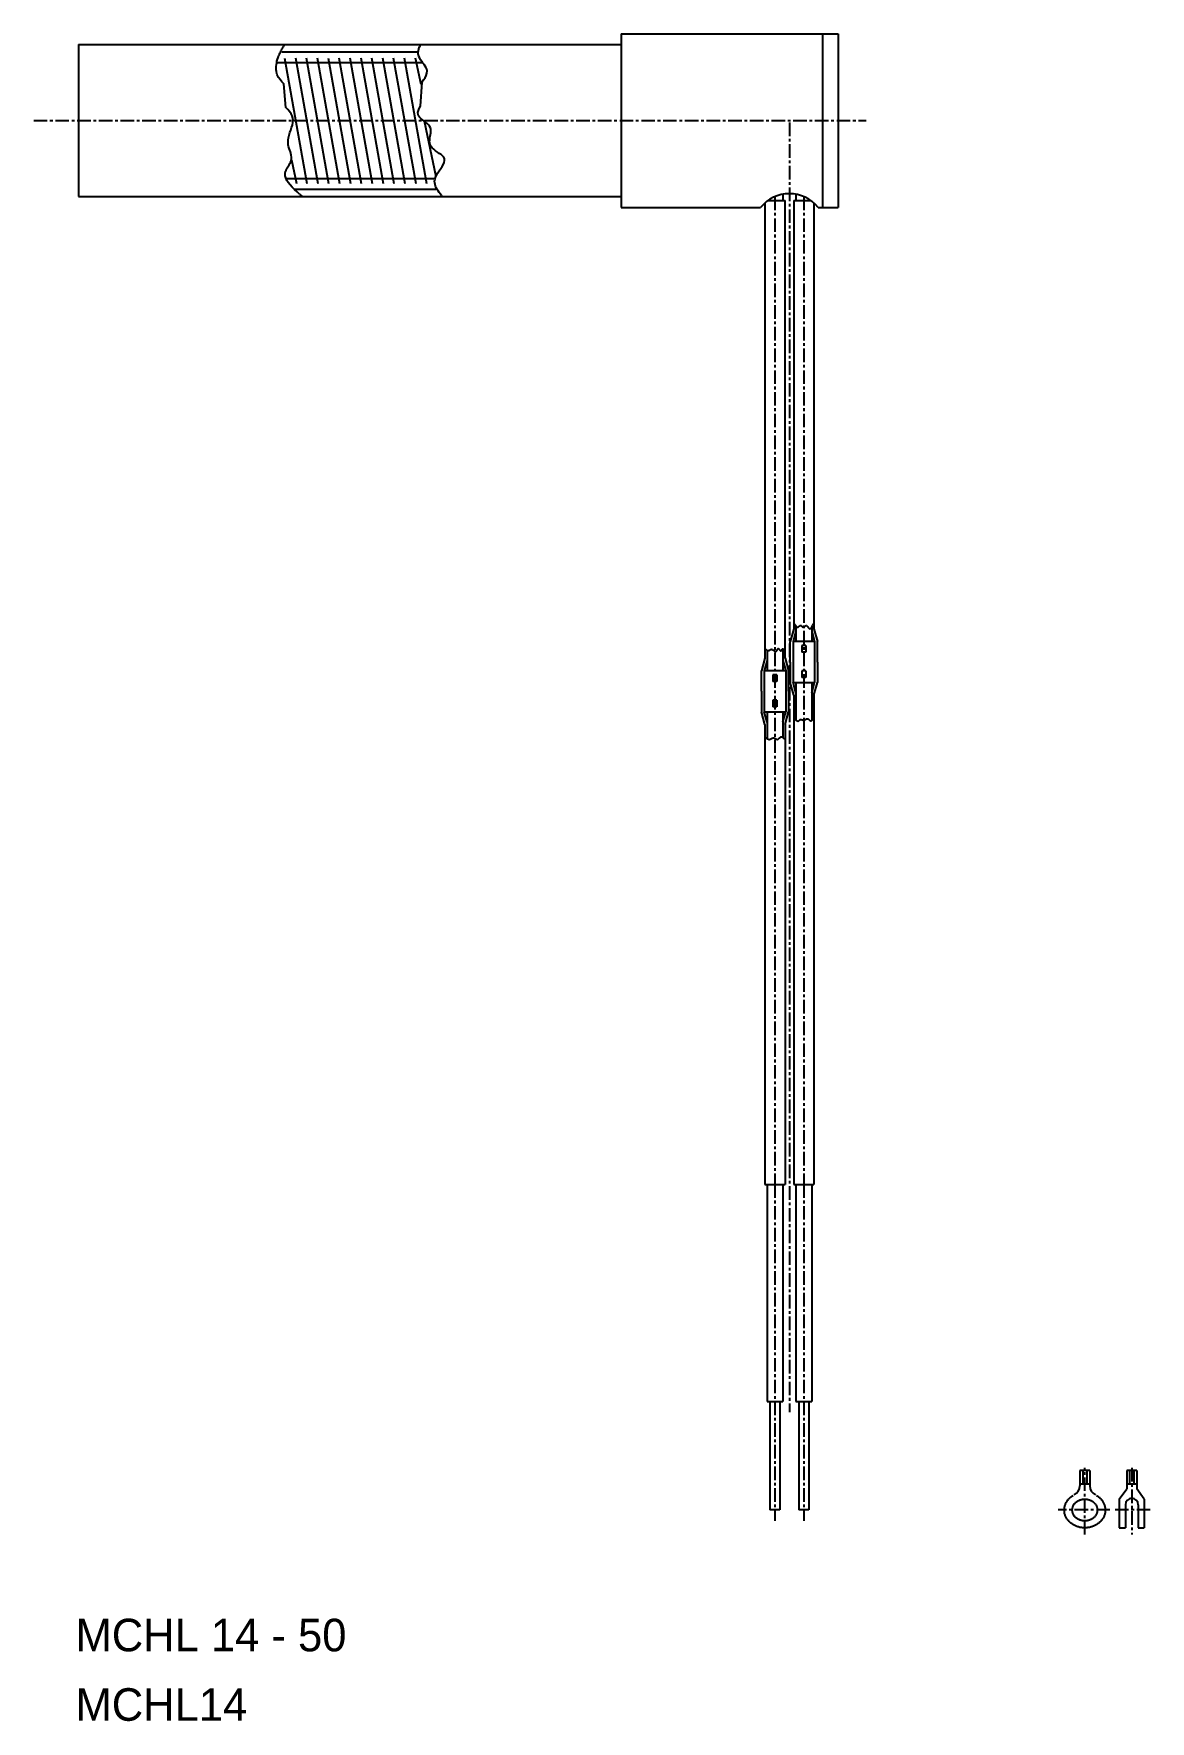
# Model space of a CAD drawing. Extents: x 2 to 105, y 4 to 159.
import ezdxf

# ---------------------------------------------------------------- set-up
doc = ezdxf.new("R2010")
doc.units = 0
doc.linetypes.add('CENTER', pattern=[2, 1.25, -0.25, 0.25, -0.25])
doc.layers.get('0').update_dxf_attribs({"linetype": 'CONTINUOUS'})
doc.layers.add('CENTER', color=1, linetype='CENTER')

msp = doc.modelspace()

# ---------------------------------------------------------------- linework, layer by layer
at = {"color": 7, "linetype": 'CONTINUOUS'}
for p, q in [((56.59, 159.02), (76.59, 159.02)), ((56.59, 159.02), (56.59, 144.32)), ((56.59, 159.02), (56.59, 158.73)), ((56.59, 159.02), (56.59, 158.88)), ((56.59, 158.88), (56.59, 143.02)), ((75.14, 159.02), (75.14, 143.02)), ((76.59, 159.02), (76.59, 143.02)), ((6.59, 158.02), (56.59, 158.02)), ((6.59, 158.02), (6.59, 144.02)), ((6.59, 144.02), (56.59, 144.02)), ((56.59, 144.32), (56.59, 144)), ((56.59, 144), (56.59, 143.02)), ((69.85, 143.43), (69.85, 101.49)), ((70.16, 143.67), (71.7, 143.67)), ((71.5, 144.22), (71.5, 143.67)), ((71.7, 101.49), (71.7, 143.67)), ((72.51, 143.67), (72.51, 104.19)), ((72.51, 143.67), (74.05, 143.67)), ((72.71, 144.22), (72.71, 143.67)), ((74.36, 143.43), (74.36, 104.19)), ((56.59, 143.02), (69.45, 143.02)), ((74.76, 143.02), (76.59, 143.02)), ((72.51, 104.19), (72.18, 103.03)), ((74.36, 104.19), (74.69, 103.03)), ((72.18, 101.14), (72.18, 103.03)), ((74.69, 101.14), (74.69, 103.03)), ((69.85, 101.49), (69.52, 100.33)), ((71.7, 101.49), (72.03, 100.33)), ((72.18, 101.14), (72.18, 99.24)), ((74.69, 101.14), (74.69, 99.24)), ((69.52, 98.44), (69.52, 100.33)), ((72.03, 98.44), (72.03, 100.33)), ((69.52, 98.44), (69.52, 96.54)), ((72.03, 98.44), (72.03, 96.54)), ((72.51, 98.08), (72.18, 99.24)), ((72.51, 98.08), (72.51, 53.02)), ((74.36, 98.08), (74.69, 99.24)), ((74.36, 98.08), (74.36, 53.02)), ((69.85, 95.39), (69.52, 96.54)), ((71.7, 95.39), (72.03, 96.54)), ((69.85, 95.39), (69.85, 53.02)), ((71.7, 95.39), (71.7, 53.02)), ((69.85, 53.02), (71.7, 53.02)), ((70.05, 53.02), (70.05, 33.02)), ((71.5, 53.02), (71.5, 33.02)), ((72.51, 53.02), (74.36, 53.02)), ((72.71, 53.02), (72.71, 33.02)), ((74.16, 53.02), (74.16, 33.02)), ((70.05, 33.02), (71.5, 33.02)), ((70.31, 33.02), (70.31, 23.02)), ((71.23, 33.02), (71.23, 23.02)), ((72.71, 33.02), (74.16, 33.02)), ((72.97, 33.02), (72.97, 23.02)), ((73.89, 33.02), (73.89, 23.02)), ((98.87, 26.67), (98.87, 25.24)), ((99.78, 26.67), (98.87, 26.67)), ((99.13, 26.67), (99.13, 25.44)), ((99.52, 26.67), (99.52, 25.44)), ((99.78, 26.67), (99.78, 25.24)), ((104.12, 26.67), (103.2, 26.67)), ((103.2, 26.67), (103.2, 24.97)), ((103.46, 26.67), (103.46, 25.44)), ((103.85, 26.67), (103.85, 25.44)), ((104.12, 26.67), (104.12, 24.97)), ((98.86, 25.44), (99.78, 25.44)), ((102.5, 24.02), (103.2, 24.97)), ((103.2, 25.44), (104.12, 25.44)), ((104.81, 24.02), (104.12, 24.97)), ((102.5, 24.02), (102.5, 21.38)), ((103.07, 23.51), (103.07, 21.38)), ((104.24, 23.51), (104.24, 21.38)), ((104.81, 24.02), (104.81, 21.38)), ((71.23, 23.02), (70.31, 23.02)), ((73.89, 23.02), (72.97, 23.02)), ((102.5, 21.38), (103.07, 21.38)), ((104.24, 21.38), (104.81, 21.38))]:
    msp.add_line(p, q, dxfattribs=at)
at = {"color": 3, "linetype": 'CONTINUOUS'}
for p, q in [((25.34, 157.34), (37.9, 157.34)), ((25.54, 158.02), (25.44, 157.81)), ((38.06, 158.02), (38, 157.81)), ((24.85, 156.36), (38.31, 156.36)), ((25.58, 156.77), (27.63, 145.21)), ((26.58, 156.81), (28.63, 145.21)), ((27.58, 156.81), (29.63, 145.21)), ((28.59, 156.81), (30.64, 145.21)), ((29.6, 156.76), (31.64, 145.21)), ((30.59, 156.81), (32.64, 145.21)), ((31.59, 156.81), (33.64, 145.21)), ((32.6, 156.81), (34.65, 145.21)), ((33.6, 156.81), (35.65, 145.21)), ((34.6, 156.8), (36.65, 145.21)), ((35.6, 156.81), (37.66, 145.21)), ((36.61, 156.81), (38.66, 145.21)), ((37.61, 156.81), (38.13, 154.37)), ((38.43, 150.99), (39.52, 145.86)), ((26.21, 147.41), (26.68, 145.21)), ((25.71, 145.68), (39.45, 145.68)), ((26.51, 144.7), (39.63, 144.7)), ((39.63, 144.7), (39.64, 144.7)), ((26.96, 144.24), (27.21, 144.02)), ((40.04, 144.11), (40.1, 144.02)), ((72.51, 104.73), (72.65, 104.54)), ((72.71, 104.45), (72.71, 103.02)), ((74.16, 104.36), (74.16, 103.02)), ((74.36, 104.68), (74.24, 104.51)), ((72.71, 103.98), (72.44, 103.02)), ((72.44, 103.02), (72.44, 99.26)), ((73.43, 103.02), (72.44, 103.02)), ((73.43, 102.66), (73.25, 102.66)), ((73.25, 102.66), (73.25, 102.04)), ((74.43, 103.02), (73.43, 103.02)), ((73.61, 102.66), (73.43, 102.66)), ((73.61, 102.66), (73.61, 102.04)), ((74.16, 103.98), (74.43, 103.02)), ((74.43, 103.02), (74.43, 99.26)), ((70.05, 101.28), (69.78, 100.32)), ((69.85, 102.36), (69.89, 102.33)), ((70.05, 102.22), (70.05, 100.32)), ((71.5, 102.34), (71.5, 100.32)), ((71.5, 101.28), (71.77, 100.32)), ((71.62, 102.26), (71.7, 102.19)), ((73.43, 102.04), (73.25, 102.04)), ((73.61, 102.04), (73.43, 102.04)), ((69.78, 100.32), (69.78, 96.56)), ((70.77, 100.32), (69.78, 100.32)), ((70.77, 99.96), (70.59, 99.96)), ((70.59, 99.96), (70.59, 99.34)), ((71.77, 100.32), (70.77, 100.32)), ((70.95, 99.96), (70.77, 99.96)), ((70.95, 99.96), (70.95, 99.34)), ((71.77, 100.32), (71.77, 96.56)), ((73.25, 100.33), (73.25, 99.71)), ((73.43, 100.33), (73.25, 100.33)), ((73.43, 99.71), (73.25, 99.71)), ((73.61, 100.33), (73.43, 100.33)), ((73.61, 99.71), (73.43, 99.71)), ((73.61, 100.33), (73.61, 99.71)), ((70.77, 99.34), (70.59, 99.34)), ((70.95, 99.34), (70.77, 99.34)), ((72.71, 98.3), (72.44, 99.26)), ((72.44, 99.26), (74.43, 99.26)), ((72.71, 99.26), (72.71, 95.78)), ((74.16, 98.3), (74.43, 99.26)), ((74.16, 99.26), (74.16, 95.75)), ((69.78, 96.56), (71.77, 96.56)), ((70.05, 95.6), (69.78, 96.56)), ((70.05, 96.56), (70.05, 94.08)), ((70.59, 97.63), (70.59, 97.01)), ((70.77, 97.63), (70.59, 97.63)), ((70.77, 97.01), (70.59, 97.01)), ((70.95, 97.63), (70.77, 97.63)), ((70.95, 97.01), (70.77, 97.01)), ((70.95, 97.63), (70.95, 97.01)), ((71.5, 95.6), (71.77, 96.56)), ((71.5, 96.56), (71.5, 94.19)), ((72.51, 95.94), (72.62, 95.84)), ((74.36, 95.97), (74.28, 95.88)), ((69.85, 94.22), (69.93, 94.16)), ((71.6, 94.1), (71.7, 94.01))]:
    msp.add_line(p, q, dxfattribs=at)
at = {"color": 3, "linetype": 'CONTINUOUS', "flags": 128}
for points in [[(26.96, 144.24), (26.73, 144.45), (26.5, 144.66), (26.29, 144.87), (26.09, 145.09), (25.92, 145.3), (25.79, 145.51), (25.68, 145.73), (25.63, 145.94), (25.62, 146.15), (25.67, 146.37), (25.71, 146.46), (25.76, 146.56), (25.82, 146.66), (25.88, 146.76), (25.95, 146.85), (26.01, 146.95), (26.07, 147.05), (26.12, 147.15), (26.17, 147.26), (26.2, 147.36), (26.22, 147.51), (26.22, 147.66), (26.2, 147.82), (26.16, 147.98), (26.11, 148.14), (26.06, 148.3), (26, 148.46), (25.95, 148.63), (25.92, 148.79), (25.9, 148.96), (25.9, 149.2), (25.93, 149.44), (25.99, 149.68), (26.07, 149.91), (26.15, 150.15), (26.23, 150.38), (26.3, 150.61), (26.35, 150.83), (26.37, 151.04), (26.35, 151.24), (26.29, 151.45), (26.18, 151.65), (26.04, 151.84), (25.87, 152.03), (25.69, 152.21), (25.51, 154.4), (25.33, 154.59), (25.16, 154.79), (25.02, 155), (24.91, 155.22), (24.85, 155.37), (24.82, 155.53), (24.8, 155.69), (24.79, 155.85), (24.8, 156.01), (24.82, 156.18), (24.85, 156.34), (24.88, 156.5), (24.93, 156.67), (24.98, 156.82), (25.02, 156.93), (25.06, 157.03), (25.1, 157.13), (25.15, 157.23), (25.19, 157.33), (25.24, 157.43), (25.29, 157.52), (25.34, 157.62), (25.39, 157.72), (25.44, 157.81)], [(40.04, 144.11), (39.93, 144.26), (39.83, 144.4), (39.73, 144.54), (39.64, 144.68), (39.56, 144.83), (39.5, 144.97), (39.45, 145.12), (39.42, 145.27), (39.41, 145.41), (39.42, 145.56), (39.48, 145.77), (39.58, 145.98), (39.7, 146.19), (39.84, 146.39), (39.98, 146.6), (40.11, 146.79), (40.22, 146.99), (40.3, 147.17), (40.33, 147.34), (40.31, 147.51), (40.25, 147.64), (40.14, 147.77), (40, 147.89), (39.84, 148), (39.67, 148.12), (39.5, 148.24), (39.34, 148.37), (39.19, 148.5), (39.07, 148.65), (38.99, 148.8), (38.95, 148.95), (38.94, 149.1), (38.95, 149.25), (38.98, 149.41), (39, 149.57), (39.03, 149.74), (39.06, 149.9), (39.07, 150.05), (39.05, 150.2), (39.02, 150.35), (38.94, 150.49), (38.84, 150.63), (38.71, 150.75), (38.57, 150.87), (38.42, 150.99), (38.28, 151.1), (38.14, 151.22), (38.02, 151.33), (37.93, 151.45), (37.88, 151.58), (37.86, 151.76), (37.91, 151.94), (37.99, 152.14), (38.11, 152.34), (38.25, 154.55), (38.39, 154.76), (38.52, 154.97), (38.62, 155.18), (38.69, 155.38), (38.71, 155.59), (38.68, 155.74), (38.62, 155.89), (38.54, 156.03), (38.44, 156.18), (38.33, 156.32), (38.22, 156.46), (38.12, 156.61), (38.03, 156.76), (37.95, 156.91), (37.91, 157.07), (37.9, 157.14), (37.89, 157.21), (37.9, 157.28), (37.9, 157.36), (37.91, 157.43), (37.93, 157.51), (37.94, 157.58), (37.96, 157.66), (37.98, 157.73), (38, 157.81)], [(72.65, 104.54), (72.67, 104.51), (72.69, 104.48), (72.71, 104.45), (72.73, 104.42), (72.76, 104.4), (72.78, 104.38), (72.8, 104.36), (72.82, 104.35), (72.85, 104.35), (72.87, 104.35), (72.9, 104.36), (72.92, 104.37), (72.95, 104.39), (72.97, 104.42), (73, 104.44), (73.03, 104.46), (73.05, 104.48), (73.08, 104.5), (73.1, 104.51), (73.13, 104.51), (73.15, 104.5), (73.18, 104.49), (73.2, 104.47), (73.22, 104.45), (73.25, 104.43), (73.27, 104.41), (73.29, 104.39), (73.32, 104.37), (73.34, 104.36), (73.37, 104.35), (73.39, 104.35), (73.42, 104.36), (73.45, 104.38), (73.48, 104.4), (73.51, 104.42), (73.54, 104.44), (73.57, 104.46), (73.59, 104.48), (73.62, 104.49), (73.65, 104.5), (73.68, 104.49), (73.71, 104.47), (73.75, 104.45), (73.78, 104.41), (73.81, 104.37), (73.84, 104.33), (73.87, 104.3), (73.89, 104.26), (73.92, 104.23), (73.95, 104.22), (73.98, 104.21), (74.01, 104.21), (74.04, 104.23), (74.07, 104.25), (74.1, 104.28), (74.13, 104.32), (74.16, 104.36), (74.19, 104.41), (74.21, 104.46), (74.24, 104.51)], [(69.89, 102.33), (69.92, 102.31), (69.95, 102.28), (69.99, 102.26), (70.02, 102.24), (70.05, 102.22), (70.08, 102.21), (70.11, 102.2), (70.14, 102.19), (70.17, 102.19), (70.21, 102.2), (70.23, 102.2), (70.25, 102.22), (70.27, 102.23), (70.3, 102.24), (70.32, 102.26), (70.34, 102.27), (70.37, 102.29), (70.39, 102.3), (70.42, 102.3), (70.44, 102.31), (70.49, 102.3), (70.54, 102.29), (70.59, 102.26), (70.64, 102.23), (70.69, 102.2), (70.74, 102.17), (70.79, 102.14), (70.83, 102.13), (70.88, 102.13), (70.91, 102.15), (70.93, 102.17), (70.95, 102.19), (70.97, 102.22), (70.98, 102.25), (71, 102.28), (71.02, 102.31), (71.03, 102.33), (71.05, 102.35), (71.06, 102.37), (71.08, 102.37), (71.1, 102.36), (71.13, 102.35), (71.15, 102.32), (71.17, 102.29), (71.2, 102.26), (71.22, 102.23), (71.25, 102.2), (71.27, 102.18), (71.3, 102.17), (71.32, 102.17), (71.34, 102.17), (71.35, 102.19), (71.37, 102.21), (71.38, 102.23), (71.4, 102.25), (71.41, 102.27), (71.43, 102.29), (71.44, 102.31), (71.46, 102.33), (71.48, 102.34), (71.49, 102.34), (71.5, 102.34), (71.52, 102.33), (71.53, 102.33), (71.55, 102.32), (71.56, 102.31), (71.58, 102.3), (71.59, 102.29), (71.61, 102.27), (71.62, 102.26)], [(72.62, 95.84), (72.66, 95.82), (72.69, 95.79), (72.72, 95.77), (72.75, 95.75), (72.78, 95.73), (72.81, 95.72), (72.84, 95.71), (72.87, 95.7), (72.9, 95.7), (72.93, 95.71), (72.95, 95.72), (72.97, 95.73), (72.99, 95.75), (73.01, 95.76), (73.03, 95.78), (73.05, 95.8), (73.08, 95.81), (73.1, 95.83), (73.12, 95.84), (73.14, 95.84), (73.17, 95.85), (73.2, 95.84), (73.23, 95.83), (73.26, 95.82), (73.29, 95.81), (73.32, 95.8), (73.35, 95.78), (73.38, 95.77), (73.42, 95.77), (73.45, 95.77), (73.48, 95.77), (73.51, 95.78), (73.54, 95.8), (73.57, 95.82), (73.6, 95.84), (73.63, 95.86), (73.66, 95.88), (73.69, 95.9), (73.72, 95.91), (73.75, 95.91), (73.78, 95.91), (73.82, 95.89), (73.85, 95.87), (73.88, 95.84), (73.92, 95.82), (73.95, 95.79), (73.98, 95.76), (74.01, 95.74), (74.04, 95.73), (74.08, 95.72), (74.1, 95.72), (74.12, 95.73), (74.14, 95.74), (74.16, 95.75), (74.18, 95.77), (74.2, 95.79), (74.22, 95.81), (74.24, 95.83), (74.26, 95.85), (74.28, 95.88)], [(69.93, 94.16), (69.96, 94.14), (70, 94.11), (70.03, 94.09), (70.07, 94.07), (70.1, 94.05), (70.13, 94.03), (70.17, 94.02), (70.2, 94.01), (70.24, 94), (70.27, 94.01), (70.31, 94.02), (70.34, 94.03), (70.38, 94.05), (70.42, 94.07), (70.46, 94.1), (70.5, 94.12), (70.54, 94.14), (70.58, 94.16), (70.61, 94.16), (70.65, 94.16), (70.69, 94.16), (70.73, 94.14), (70.77, 94.12), (70.8, 94.1), (70.84, 94.07), (70.88, 94.05), (70.91, 94.03), (70.95, 94.01), (70.98, 94.01), (71.01, 94.01), (71.05, 94.02), (71.08, 94.04), (71.11, 94.06), (71.14, 94.09), (71.17, 94.13), (71.2, 94.16), (71.24, 94.19), (71.27, 94.22), (71.3, 94.24), (71.33, 94.25), (71.36, 94.26), (71.38, 94.25), (71.41, 94.25), (71.44, 94.23), (71.46, 94.22), (71.49, 94.2), (71.52, 94.17), (71.55, 94.15), (71.57, 94.12), (71.6, 94.1)]]:
    msp.add_lwpolyline(points, dxfattribs=at)
at = {"color": 7, "linetype": 'CONTINUOUS'}
for points in [[(100.41, 24.36, 0), (100.47, 24.32, 0), (100.53, 24.28, 0), (100.59, 24.24, 0), (100.64, 24.19, 0), (100.69, 24.15, 0), (100.74, 24.1, 0), (100.79, 24.05, 0), (100.84, 24, 0), (100.88, 23.95, 0), (100.92, 23.89, 0), (100.96, 23.84, 0), (100.99, 23.78, 0), (101.03, 23.72, 0), (101.06, 23.66, 0), (101.08, 23.6, 0), (101.11, 23.54, 0), (101.13, 23.48, 0), (101.15, 23.42, 0), (101.17, 23.35, 0), (101.18, 23.29, 0), (101.19, 23.23, 0), (101.2, 23.16, 0), (101.21, 23.1, 0), (101.21, 23.03, 0), (101.21, 22.97, 0), (101.2, 22.9, 0), (101.2, 22.84, 0), (101.19, 22.77, 0), (101.17, 22.71, 0), (101.16, 22.65, 0), (101.14, 22.58, 0), (101.12, 22.52, 0), (101.1, 22.46, 0), (101.07, 22.4, 0), (101.04, 22.34, 0), (101.01, 22.28, 0), (100.97, 22.22, 0), (100.94, 22.17, 0), (100.9, 22.11, 0), (100.85, 22.06, 0), (100.81, 22.01, 0), (100.76, 21.96, 0), (100.71, 21.91, 0), (100.66, 21.86, 0), (100.61, 21.82, 0), (100.55, 21.77, 0), (100.5, 21.73, 0), (100.44, 21.69, 0), (100.38, 21.65, 0), (100.31, 21.62, 0), (100.25, 21.59, 0), (100.18, 21.56, 0), (100.12, 21.53, 0), (100.05, 21.5, 0), (99.98, 21.48, 0), (99.91, 21.46, 0), (99.84, 21.44, 0), (99.77, 21.42, 0), (99.69, 21.41, 0), (99.62, 21.4, 0), (99.55, 21.39, 0), (99.47, 21.38, 0), (99.4, 21.38, 0), (99.32, 21.38, 0), (99.25, 21.38, 0), (99.18, 21.38, 0), (99.1, 21.39, 0), (99.03, 21.4, 0), (98.96, 21.41, 0), (98.88, 21.42, 0), (98.81, 21.44, 0), (98.74, 21.46, 0), (98.67, 21.48, 0), (98.6, 21.5, 0), (98.53, 21.53, 0), (98.47, 21.56, 0), (98.4, 21.59, 0), (98.34, 21.62, 0), (98.27, 21.65, 0), (98.21, 21.69, 0), (98.15, 21.73, 0), (98.1, 21.77, 0), (98.04, 21.82, 0), (97.99, 21.86, 0), (97.94, 21.91, 0), (97.89, 21.96, 0), (97.84, 22.01, 0), (97.8, 22.06, 0), (97.75, 22.11, 0), (97.71, 22.17, 0), (97.68, 22.22, 0), (97.64, 22.28, 0), (97.61, 22.34, 0), (97.58, 22.4, 0), (97.55, 22.46, 0), (97.53, 22.52, 0), (97.51, 22.58, 0), (97.49, 22.65, 0), (97.47, 22.71, 0), (97.46, 22.77, 0), (97.45, 22.84, 0), (97.45, 22.9, 0), (97.44, 22.97, 0), (97.44, 23.03, 0), (97.44, 23.1, 0), (97.45, 23.16, 0), (97.46, 23.23, 0), (97.47, 23.29, 0), (97.48, 23.35, 0), (97.5, 23.42, 0), (97.52, 23.48, 0), (97.54, 23.54, 0), (97.56, 23.6, 0), (97.59, 23.66, 0), (97.62, 23.72, 0), (97.66, 23.78, 0), (97.69, 23.84, 0), (97.73, 23.89, 0), (97.77, 23.95, 0), (97.81, 24, 0), (97.86, 24.05, 0), (97.91, 24.1, 0), (97.96, 24.15, 0), (98.01, 24.19, 0), (98.06, 24.24, 0), (98.12, 24.28, 0), (98.18, 24.32, 0), (98.24, 24.36, 0)], [(100.48, 23.02, 0), (100.48, 22.97, 0), (100.47, 22.92, 0), (100.47, 22.87, 0), (100.46, 22.82, 0), (100.44, 22.77, 0), (100.43, 22.73, 0), (100.41, 22.68, 0), (100.39, 22.63, 0), (100.37, 22.59, 0), (100.34, 22.54, 0), (100.31, 22.5, 0), (100.28, 22.46, 0), (100.25, 22.42, 0), (100.22, 22.38, 0), (100.18, 22.34, 0), (100.14, 22.31, 0), (100.1, 22.27, 0), (100.06, 22.24, 0), (100.01, 22.21, 0), (99.97, 22.18, 0), (99.92, 22.15, 0), (99.87, 22.13, 0), (99.82, 22.11, 0), (99.77, 22.09, 0), (99.71, 22.07, 0), (99.66, 22.05, 0), (99.6, 22.04, 0), (99.55, 22.03, 0), (99.49, 22.02, 0), (99.44, 22.02, 0), (99.38, 22.01, 0), (99.32, 22.01, 0), (99.27, 22.01, 0), (99.21, 22.02, 0), (99.16, 22.02, 0), (99.1, 22.03, 0), (99.04, 22.04, 0), (98.99, 22.05, 0), (98.94, 22.07, 0), (98.88, 22.09, 0), (98.83, 22.11, 0), (98.78, 22.13, 0), (98.73, 22.15, 0), (98.68, 22.18, 0), (98.64, 22.21, 0), (98.59, 22.24, 0), (98.55, 22.27, 0), (98.51, 22.31, 0), (98.47, 22.34, 0), (98.43, 22.38, 0), (98.4, 22.42, 0), (98.36, 22.46, 0), (98.33, 22.5, 0), (98.31, 22.54, 0), (98.28, 22.59, 0), (98.26, 22.63, 0), (98.24, 22.68, 0), (98.22, 22.73, 0), (98.21, 22.77, 0), (98.19, 22.82, 0), (98.18, 22.87, 0), (98.18, 22.92, 0), (98.17, 22.97, 0), (98.17, 23.02, 0), (98.17, 23.07, 0), (98.18, 23.12, 0), (98.18, 23.17, 0), (98.19, 23.21, 0), (98.21, 23.26, 0), (98.22, 23.31, 0), (98.24, 23.36, 0), (98.26, 23.4, 0), (98.28, 23.45, 0), (98.31, 23.49, 0), (98.33, 23.54, 0), (98.36, 23.58, 0), (98.4, 23.62, 0), (98.43, 23.66, 0), (98.47, 23.69, 0), (98.51, 23.73, 0), (98.55, 23.76, 0), (98.59, 23.8, 0), (98.64, 23.83, 0), (98.68, 23.85, 0), (98.73, 23.88, 0), (98.78, 23.91, 0), (98.83, 23.93, 0), (98.88, 23.95, 0), (98.94, 23.97, 0), (98.99, 23.98, 0), (99.04, 23.99, 0), (99.1, 24.01, 0), (99.16, 24.01, 0), (99.21, 24.02, 0), (99.27, 24.02, 0), (99.32, 24.02, 0), (99.38, 24.02, 0), (99.44, 24.02, 0), (99.49, 24.01, 0), (99.55, 24.01, 0), (99.6, 23.99, 0), (99.66, 23.98, 0), (99.71, 23.97, 0), (99.77, 23.95, 0), (99.82, 23.93, 0), (99.87, 23.91, 0), (99.92, 23.88, 0), (99.97, 23.85, 0), (100.01, 23.83, 0), (100.06, 23.8, 0), (100.1, 23.76, 0), (100.14, 23.73, 0), (100.18, 23.69, 0), (100.22, 23.66, 0), (100.25, 23.62, 0), (100.28, 23.58, 0), (100.31, 23.54, 0), (100.34, 23.49, 0), (100.37, 23.45, 0), (100.39, 23.4, 0), (100.41, 23.36, 0), (100.43, 23.31, 0), (100.44, 23.26, 0), (100.46, 23.21, 0), (100.47, 23.17, 0), (100.47, 23.12, 0), (100.48, 23.07, 0), (100.48, 23.02, 0)]]:
    msp.add_polyline3d(points, dxfattribs=at)
for centre, radius, start, end in [((72.1, 140.86), 3.42, 39.1535, 140.8465), ((97.96, 25.24), 0.908, 294.6289, 359.7621), ((100.69, 25.24), 0.908, 180.2379, 245.3711), ((103.66, 23.51), 0.585, 0, 180)]:
    msp.add_arc(centre, radius, start, end, dxfattribs=at)
at = {"layer": 'CENTER', "color": 1, "linetype": 'CENTER'}
for p, q in [((2.46, 151.02), (79.19, 151.02)), ((72.1, 150.84), (72.1, 32.04)), ((70.77, 144.01), (70.77, 53.02)), ((73.43, 144.01), (73.43, 53.02)), ((70.77, 53.02), (70.77, 33.02)), ((73.43, 53.02), (73.43, 33.02)), ((70.77, 33.02), (70.77, 22.02)), ((73.43, 33.02), (73.43, 22.02)), ((99.32, 20.77), (99.32, 26.91)), ((103.66, 26.91), (103.66, 20.77)), ((101.64, 23.02), (96.86, 23.02)), ((105.36, 23.02), (101.95, 23.02))]:
    msp.add_line(p, q, dxfattribs=at)

# ---------------------------------------------------------------- texts
for s, p in [('MCHL 14 - 50', (6.31, 10)), ('MCHL14', (6.31, 3.6))]:
    msp.add_text(s, height=3).set_placement(p)

doc.saveas('drawing.dxf')
